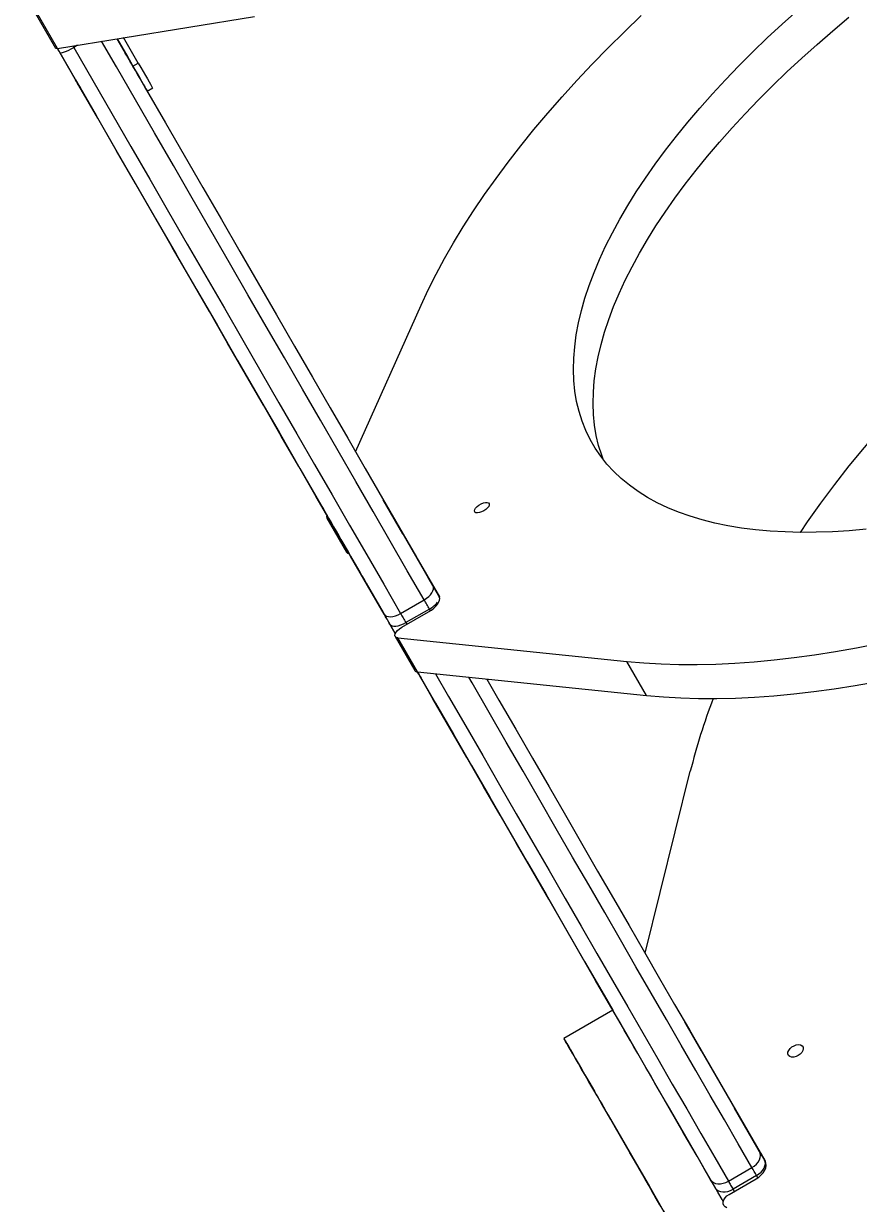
# Model space of a CAD drawing. Header units: millimetres. Extents: x -12977 to 11786, y -11805 to 10558.
# Drawn here: x -7610 to -7210, y -753 to -188 of the extents above; entities that cross this region are included whole.
import ezdxf

# ---------------------------------------------------------------- set-up
doc = ezdxf.new("R2010")
doc.units = ezdxf.units.MM
for name, color, linetype in [('DIKOM_ОБЪЕКТ', 7, 'Continuous'), ('DIKOM_РАЗМЕР_ЗОНА', 7, 'Continuous'), ('DIKOM_РАЗМЕР_ОБЪЕКТА', 7, 'Continuous')]:
    doc.layers.add(name, color=color, linetype=linetype)
doc.styles.add('style1', font='arial.ttf', dxfattribs={"width": 0.8})
doc.dimstyles.new('1-50', dxfattribs={"dimtxt": 300, "dimasz": 200, "dimexe": 100, "dimexo": 0, "dimgap": 100, "dimtad": 1, "dimtxsty": 'style1', "dimcen": 200, "dimclrd": 7, "dimclre": 7, "dimclrt": 7, "dimadec": 1, "dimazin": 2, "dimtfac": 1, "dimtmove": 0, "dimatfit": 2, "dimfxl": 0, "dimlwd": 25, "dimlwe": 18, "dimarcsym": 0})

# ---------------------------------------------------------------- blocks, each defined once
blk = doc.blocks.new('*D9')
at = {"layer": 'Defpoints', "color": 0, "transparency": 16777216}
for p in [(-11007.42, 666.08), (8787.99, 666.08), (8787.99, -10518.66)]:
    blk.add_point(p, dxfattribs=at)
at = {"layer": 'DIKOM_РАЗМЕР_ОБЪЕКТА', "color": 7, "lineweight": 18, "transparency": 16777216}
for p, q in [((-11007.42, 666.08), (-11007.42, -10618.66)), ((8787.99, 666.08), (8787.99, -10618.66))]:
    blk.add_line(p, q, dxfattribs=at)
at = {"layer": 'DIKOM_РАЗМЕР_ОБЪЕКТА', "color": 7, "lineweight": 25, "transparency": 16777216}
blk.add_line((-10807.42, -10518.66), (8587.99, -10518.66), dxfattribs=at)
at = {"layer": 'DIKOM_РАЗМЕР_ОБЪЕКТА', "color": 7, "transparency": 16777216}
for points in [[(-10807.42, -10485.32), (-10807.42, -10551.99), (-11007.42, -10518.66)], [(8587.99, -10485.32), (8587.99, -10551.99), (8787.99, -10518.66)]]:
    blk.add_solid(points, dxfattribs=at)
at = {"layer": 'DIKOM_РАЗМЕР_ОБЪЕКТА', "color": 7, "transparency": 16777216, "insert": (-1823.63, -10265.49), "char_height": 300, "attachment_point": 5, "style": 'style1'}
blk.add_mtext('19750', dxfattribs=at)
blk = doc.blocks.new('*D12')
at = {"layer": 'Defpoints', "color": 0, "transparency": 16777216}
for p in [(10764.9, 125.67), (-12976.69, 124.08), (10764.9, -11704.66)]:
    blk.add_point(p, dxfattribs=at)
at = {"layer": 'DIKOM_РАЗМЕР_ЗОНА', "color": 7, "lineweight": 18, "transparency": 16777216}
for p, q in [((10764.9, 125.67), (10764.9, -11804.66)), ((-12976.69, 124.08), (-12976.69, -11804.66))]:
    blk.add_line(p, q, dxfattribs=at)
at = {"layer": 'DIKOM_РАЗМЕР_ЗОНА', "color": 7, "lineweight": 25, "transparency": 16777216}
blk.add_line((-12776.69, -11704.66), (10564.9, -11704.66), dxfattribs=at)
at = {"layer": 'DIKOM_РАЗМЕР_ЗОНА', "color": 7, "transparency": 16777216}
for points in [[(-12776.69, -11671.32), (-12776.69, -11737.99), (-12976.69, -11704.66)], [(10564.9, -11671.32), (10564.9, -11737.99), (10764.9, -11704.66)]]:
    blk.add_solid(points, dxfattribs=at)
at = {"layer": 'DIKOM_РАЗМЕР_ЗОНА', "color": 7, "transparency": 16777216, "insert": (-1904.63, -11451.38), "char_height": 300, "attachment_point": 5, "style": 'style1'}
blk.add_mtext('23750', dxfattribs=at)

msp = doc.modelspace()

# ---------------------------------------------------------------- linework, layer by layer
at = {"layer": 'DIKOM_ОБЪЕКТ', "color": 7, "linetype": 'Continuous', "lineweight": 15}
for p, q in [((-7604.677, -182.365), (-7594.469, -200.046)), ((-7593.45, -200.195), (-7603.658, -182.514)), ((-7593.45, -200.195), (-7499.264, -184.851)), ((-7561.613, -201.375), (-7564.973, -195.556)), ((-7557.399, -208.675), (-7564.973, -195.556)), ((-7554.8, -207.175), (-7561.807, -195.04)), ((-7583.874, -198.635), (-7585.686, -199.681)), ((-7557.399, -208.675), (-7554.8, -207.175)), ((-7550.506, -220.614), (-7547.908, -219.113)), ((-7450.903, -393.131), (-7419.51, -322.991)), ((-7437.625, -416.129), (-7410.787, -462.614)), ((-7428.234, -432.395), (-7437.625, -416.129)), ((-7464.598, -424.989), (-7455.207, -441.255)), ((-7428.234, -432.395), (-7410.777, -462.631)), ((-7457.835, -435.125), (-7454.43, -441.024)), ((-7410.773, -462.638), (-7416.158, -453.312)), ((-7410.776, -462.633), (-7416.158, -453.312)), ((-7411.032, -462.191), (-7410.767, -462.649)), ((-7429.323, -470.508), (-7418.066, -464.008)), ((-7415.529, -468.403), (-7426.786, -474.903)), ((-7415.075, -469.188), (-7415.529, -468.403)), ((-7428.734, -477.107), (-7415.926, -469.713)), ((-7431.866, -480.105), (-7434.415, -475.691)), ((-7426.786, -474.903), (-7426.319, -475.713)), ((-7431.946, -481.544), (-7422.555, -497.809)), ((-7430.638, -482.195), (-7321.069, -493.494)), ((-7421.247, -498.461), (-7430.638, -482.195)), ((-7311.678, -509.761), (-7321.069, -493.494)), ((-7421.247, -498.461), (-7311.678, -509.761)), ((-7387.927, -502.209), (-7387.471, -501.944)), ((-7312.386, -633.052), (-7290.736, -546.035)), ((-7327.798, -660.357), (-7351.181, -673.857)), ((-7293.363, -665.999), (-7254.914, -732.595)), ((-7285.303, -679.961), (-7293.363, -665.999)), ((-7285.303, -679.961), (-7254.903, -732.615)), ((-7339.328, -694.388), (-7336.597, -699.118)), ((-7258.007, -727.237), (-7269.542, -707.259)), ((-7256.491, -729.864), (-7269.542, -707.259)), ((-7320.724, -726.611), (-7320.725, -726.611)), ((-7254.899, -732.621), (-7258.007, -727.237)), ((-7319.535, -728.673), (-7252.022, -845.614)), ((-7255.225, -732.057), (-7254.887, -732.643)), ((-7272.505, -742.128), (-7261.247, -735.627)), ((-7272.087, -748.427), (-7259.279, -741.033)), ((-7259.044, -739.442), (-7270.303, -745.941)), ((-7258.434, -740.499), (-7259.044, -739.442)), ((-7270.303, -745.941), (-7269.672, -747.033))]:
    msp.add_line(p, q, dxfattribs=at)
at = {"layer": 'DIKOM_ОБЪЕКТ', "color": 7, "linetype": 'Continuous', "lineweight": 15, "flags": 128}
for points in [[(-7419.51, -322.991), (-7416.075, -315.629), (-7412.335, -308.191), (-7408.291, -300.687), (-7403.948, -293.122), (-7399.309, -285.502), (-7394.378, -277.834), (-7389.159, -270.125), (-7383.657, -262.381), (-7377.876, -254.608), (-7371.822, -246.815), (-7365.5, -239.006), (-7358.914, -231.189), (-7352.071, -223.371), (-7344.978, -215.557), (-7337.638, -207.756), (-7330.06, -199.974), (-7322.249, -192.217), (-7314.212, -184.492)], [(-7206.658, -430.205), (-7214.759, -430.916), (-7222.69, -431.405), (-7230.441, -431.67), (-7238.003, -431.711), (-7245.369, -431.529), (-7252.531, -431.122), (-7259.48, -430.492), (-7266.209, -429.64), (-7272.71, -428.566), (-7278.975, -427.272), (-7285, -425.759), (-7290.776, -424.028), (-7296.296, -422.082), (-7301.557, -419.923), (-7306.55, -417.552), (-7311.27, -414.974), (-7315.714, -412.191), (-7319.874, -409.204), (-7323.748, -406.019), (-7327.331, -402.639), (-7330.617, -399.066), (-7333.605, -395.306), (-7336.291, -391.362), (-7338.671, -387.24), (-7340.743, -382.942), (-7342.506, -378.474), (-7343.956, -373.841), (-7345.093, -369.049), (-7345.915, -364.101), (-7346.421, -359.005), (-7346.61, -353.766), (-7346.483, -348.388), (-7346.039, -342.879), (-7345.278, -337.244), (-7344.204, -331.49), (-7342.814, -325.623), (-7341.113, -319.649), (-7339.1, -313.575), (-7336.78, -307.408), (-7334.154, -301.155), (-7331.224, -294.822), (-7327.997, -288.417), (-7324.471, -281.946), (-7320.654, -275.417), (-7316.549, -268.837), (-7312.161, -262.214), (-7307.494, -255.554), (-7302.554, -248.865), (-7297.346, -242.154), (-7291.875, -235.43), (-7286.149, -228.698), (-7280.172, -221.967), (-7273.953, -215.244), (-7267.498, -208.538), (-7260.813, -201.854), (-7253.906, -195.199), (-7246.786, -188.584), (-7239.459, -182.013)], [(-7332.227, -397.111), (-7333.115, -394.74), (-7334.565, -390.107), (-7335.702, -385.314), (-7336.524, -380.367), (-7337.029, -375.271), (-7337.219, -370.031), (-7337.091, -364.654), (-7336.647, -359.145), (-7335.887, -353.51), (-7334.812, -347.755), (-7333.424, -341.888), (-7331.721, -335.915), (-7329.71, -329.841), (-7327.39, -323.674), (-7324.763, -317.421), (-7321.833, -311.088), (-7318.605, -304.682), (-7315.08, -298.212), (-7311.263, -291.683), (-7307.158, -285.103), (-7302.77, -278.479), (-7298.103, -271.82), (-7293.163, -265.131), (-7287.955, -258.42), (-7282.484, -251.695), (-7276.758, -244.964), (-7270.781, -238.233), (-7264.562, -231.511), (-7258.106, -224.803), (-7251.422, -218.119), (-7244.515, -211.466), (-7237.395, -204.849), (-7230.068, -198.279), (-7222.543, -191.76), (-7214.828, -185.301)], [(-7418.066, -464.008), (-7426.111, -450.074), (-7434.25, -435.975), (-7442.481, -421.719), (-7450.8, -407.311), (-7459.203, -392.756), (-7467.687, -378.062), (-7476.247, -363.235), (-7484.881, -348.28), (-7493.584, -333.205), (-7502.354, -318.016), (-7511.186, -302.719), (-7520.075, -287.322), (-7529.02, -271.829), (-7538.015, -256.249), (-7547.057, -240.587), (-7556.143, -224.851), (-7565.267, -209.046), (-7572.361, -196.759)], [(-7564.973, -195.556), (-7559.848, -204.433), (-7550.794, -220.115), (-7541.78, -235.728), (-7532.808, -251.269), (-7523.882, -266.728), (-7515.007, -282.1), (-7506.187, -297.378), (-7497.424, -312.556), (-7488.723, -327.627), (-7480.086, -342.584), (-7471.52, -357.422), (-7463.026, -372.134), (-7454.608, -386.714), (-7446.271, -401.155), (-7438.017, -415.452), (-7429.85, -429.597), (-7421.774, -443.586), (-7413.791, -457.412)], [(-7593.45, -200.195), (-7594.087, -200.236), (-7594.442, -200.084), (-7594.469, -200.046)], [(-7592.319, -202.192), (-7592.707, -201.519), (-7593.095, -200.848), (-7593.478, -200.186)], [(-7593.47, -200.199), (-7584.326, -216.037), (-7574.932, -232.308), (-7565.464, -248.706), (-7555.928, -265.225), (-7546.323, -281.859), (-7536.655, -298.605), (-7526.925, -315.457), (-7517.137, -332.411), (-7507.294, -349.46), (-7497.398, -366.6), (-7487.453, -383.827), (-7477.461, -401.133), (-7467.425, -418.515)], [(-7592.319, -202.192), (-7592.091, -202.318), (-7591.639, -202.304), (-7590.98, -202.152), (-7590.14, -201.866), (-7589.15, -201.459), (-7588.049, -200.945), (-7586.879, -200.345), (-7585.686, -199.681)], [(-7437.174, -470.912), (-7445.156, -457.086), (-7453.233, -443.097), (-7461.399, -428.952), (-7469.653, -414.656), (-7477.991, -400.214), (-7486.409, -385.634), (-7494.902, -370.923), (-7503.469, -356.084), (-7512.105, -341.127), (-7520.806, -326.056), (-7529.569, -310.878), (-7538.39, -295.6), (-7547.264, -280.228), (-7556.191, -264.768), (-7565.162, -249.229), (-7574.177, -233.615), (-7583.231, -217.933), (-7592.319, -202.192)], [(-7586.081, -198.995), (-7586.043, -199.063), (-7585.686, -199.681)], [(-7585.686, -199.681), (-7576.526, -215.546), (-7567.401, -231.35), (-7558.316, -247.087), (-7549.274, -262.749), (-7540.278, -278.33), (-7531.333, -293.822), (-7522.443, -309.22), (-7513.612, -324.516), (-7504.843, -339.705), (-7496.139, -354.78), (-7487.506, -369.735), (-7478.944, -384.562), (-7470.462, -399.256), (-7462.058, -413.81), (-7453.74, -428.219), (-7445.509, -442.475), (-7437.368, -456.574), (-7429.323, -470.508)], [(-7557.853, -207.887), (-7557.795, -207.989), (-7557.914, -207.782), (-7558.202, -207.284), (-7558.635, -206.534), (-7559.178, -205.594), (-7559.787, -204.539), (-7560.412, -203.456), (-7561.003, -202.431), (-7561.512, -201.549), (-7561.899, -200.88), (-7562.131, -200.478), (-7562.189, -200.377), (-7562.07, -200.584), (-7561.782, -201.083), (-7561.349, -201.833), (-7560.806, -202.773), (-7560.198, -203.827), (-7559.572, -204.91), (-7558.981, -205.935), (-7558.471, -206.817), (-7558.085, -207.486), (-7557.853, -207.887)], [(-7561.992, -200.719), (-7561.97, -200.758), (-7561.794, -201.062), (-7561.459, -201.644), (-7560.993, -202.451), (-7560.438, -203.412), (-7559.844, -204.442), (-7559.262, -205.448), (-7558.745, -206.343), (-7558.34, -207.045), (-7558.082, -207.493), (-7557.992, -207.647)], [(-7561.613, -201.375), (-7560.347, -203.568), (-7559.063, -205.792), (-7557.788, -208), (-7556.548, -210.147), (-7555.369, -212.19), (-7554.273, -214.088), (-7553.284, -215.801), (-7552.422, -217.294), (-7551.704, -218.538), (-7551.145, -219.506), (-7550.756, -220.18)], [(-7550.756, -220.18), (-7550.545, -220.545), (-7550.517, -220.594), (-7550.671, -220.327), (-7551.005, -219.748), (-7551.513, -218.869), (-7552.183, -217.708), (-7553.003, -216.289), (-7553.954, -214.641), (-7555.019, -212.797), (-7556.174, -210.795), (-7557.399, -208.675)], [(-7554.8, -207.175), (-7553.576, -209.295), (-7552.421, -211.297), (-7551.356, -213.141), (-7550.404, -214.789), (-7549.585, -216.208), (-7548.915, -217.369), (-7548.408, -218.248), (-7548.073, -218.827), (-7547.919, -219.094), (-7547.908, -219.113)], [(-7581.375, -221.147), (-7581.464, -220.994), (-7581.722, -220.545), (-7582.128, -219.843), (-7582.644, -218.949), (-7583.225, -217.943), (-7583.82, -216.913), (-7584.375, -215.952), (-7584.841, -215.144), (-7585.177, -214.562), (-7585.353, -214.258), (-7585.353, -214.258), (-7585.177, -214.562), (-7584.841, -215.144), (-7584.375, -215.951), (-7583.82, -216.912), (-7583.226, -217.942), (-7582.645, -218.949), (-7582.128, -219.843), (-7581.722, -220.545), (-7581.464, -220.993), (-7581.375, -221.147)], [(-7238.068, -431.71), (-7234.666, -426.723), (-7228.269, -417.704), (-7221.596, -408.747), (-7214.656, -399.86), (-7207.453, -391.049), (-7199.995, -382.322), (-7192.286, -373.689), (-7184.334, -365.155), (-7176.146, -356.727), (-7167.728, -348.414), (-7159.088, -340.222), (-7150.233, -332.159), (-7141.171, -324.23), (-7131.91, -316.444), (-7122.458, -308.806), (-7112.822, -301.323), (-7103.011, -294.002), (-7093.033, -286.849), (-7082.898, -279.871)], [(-7389.536, -421.421), (-7390.597, -421.942), (-7391.643, -422.279), (-7392.582, -422.401), (-7393.329, -422.299), (-7393.819, -421.982), (-7394.007, -421.477), (-7393.879, -420.829), (-7393.443, -420.096), (-7392.74, -419.343), (-7391.832, -418.638), (-7390.799, -418.041), (-7389.734, -417.608), (-7388.731, -417.376), (-7387.878, -417.365), (-7387.253, -417.577), (-7386.909, -417.993), (-7386.879, -418.576), (-7387.165, -419.274), (-7387.74, -420.026), (-7388.555, -420.763), (-7389.536, -421.421)], [(-7467.425, -418.515), (-7466.186, -420.662), (-7464.956, -422.793), (-7463.737, -424.904), (-7462.529, -426.997), (-7461.334, -429.066), (-7460.153, -431.112), (-7458.986, -433.132), (-7457.835, -435.125)], [(-7464.509, -423.53), (-7464.734, -424.284), (-7464.639, -424.91), (-7464.232, -425.363), (-7463.54, -425.61), (-7463.313, -425.638)], [(-7454.43, -441.024), (-7453.274, -443.027), (-7452.135, -444.998), (-7451.016, -446.936), (-7449.919, -448.838), (-7448.842, -450.703), (-7447.788, -452.528), (-7446.757, -454.314), (-7445.751, -456.056)], [(-7445.751, -456.056), (-7437.649, -470.09), (-7431.866, -480.106)], [(-7418.066, -464.008), (-7416.917, -463.266), (-7415.882, -462.433), (-7414.999, -461.542), (-7414.302, -460.626), (-7413.819, -459.722), (-7413.568, -458.863), (-7413.559, -458.084), (-7413.791, -457.412)], [(-7415.926, -469.713), (-7414.609, -468.873), (-7413.411, -467.946), (-7412.378, -466.968), (-7411.551, -465.977), (-7410.96, -465.01), (-7410.63, -464.104), (-7410.571, -463.296), (-7410.787, -462.614)], [(-7413.791, -457.412), (-7413.452, -457.999), (-7413.111, -458.589), (-7412.769, -459.182), (-7412.425, -459.778), (-7412.079, -460.377), (-7411.731, -460.979), (-7411.383, -461.584), (-7411.032, -462.191)], [(-7415.529, -468.403), (-7415.851, -467.844), (-7416.172, -467.288), (-7416.492, -466.734), (-7416.809, -466.184), (-7417.126, -465.636), (-7417.441, -465.09), (-7417.754, -464.548), (-7418.066, -464.008)], [(-7437.174, -470.912), (-7436.708, -471.449), (-7436.028, -471.831), (-7435.159, -472.042), (-7434.134, -472.076), (-7432.993, -471.931), (-7431.78, -471.612), (-7430.541, -471.131), (-7429.323, -470.508)], [(-7434.415, -475.691), (-7434.765, -475.083), (-7435.115, -474.479), (-7435.462, -473.877), (-7435.808, -473.278), (-7436.152, -472.682), (-7436.494, -472.089), (-7436.834, -471.499), (-7437.174, -470.912)], [(-7429.323, -470.508), (-7429.012, -471.048), (-7428.699, -471.59), (-7428.384, -472.136), (-7428.068, -472.684), (-7427.75, -473.234), (-7427.43, -473.788), (-7427.109, -474.344), (-7426.786, -474.903)], [(-7434.415, -475.691), (-7433.993, -476.152), (-7433.354, -476.462), (-7432.523, -476.608), (-7431.532, -476.583), (-7430.419, -476.39), (-7429.225, -476.036), (-7427.999, -475.533), (-7426.786, -474.903)], [(-7430.638, -482.195), (-7431.404, -482.013), (-7431.898, -481.618), (-7432.087, -481.039), (-7431.955, -480.317), (-7431.512, -479.504), (-7430.791, -478.657), (-7429.842, -477.839), (-7428.734, -477.107)], [(-7321.069, -493.494), (-7312.975, -494.202), (-7304.664, -494.681), (-7296.144, -494.931), (-7287.42, -494.952), (-7278.502, -494.744), (-7269.395, -494.308), (-7260.11, -493.643), (-7250.651, -492.75), (-7241.03, -491.63), (-7231.254, -490.284), (-7221.33, -488.712), (-7211.267, -486.918), (-7201.075, -484.901)], [(-7418.758, -502.81), (-7418.846, -502.656), (-7419.105, -502.208), (-7419.51, -501.506), (-7420.027, -500.611), (-7420.608, -499.605), (-7421.202, -498.575), (-7421.283, -498.436)], [(-7421.276, -498.448), (-7421.203, -498.575), (-7420.608, -499.604), (-7420.027, -500.611), (-7419.511, -501.505), (-7419.105, -502.208), (-7418.846, -502.656), (-7418.758, -502.81)], [(-7421.27, -498.459), (-7421.092, -498.767), (-7412.643, -513.401), (-7404.084, -528.226), (-7395.417, -543.237), (-7386.646, -558.43), (-7377.772, -573.8), (-7368.799, -589.342), (-7359.729, -605.051), (-7350.566, -620.922), (-7341.312, -636.951), (-7331.969, -653.132), (-7327.798, -660.357)], [(-7281.003, -741.409), (-7287.477, -730.196), (-7294.073, -718.772), (-7300.787, -707.141), (-7307.618, -695.31), (-7314.563, -683.282), (-7321.618, -671.061), (-7328.781, -658.653), (-7336.05, -646.064), (-7343.42, -633.298), (-7350.89, -620.36), (-7358.457, -607.254), (-7366.116, -593.988), (-7373.866, -580.564), (-7381.702, -566.991), (-7389.624, -553.271), (-7397.626, -539.412), (-7405.705, -525.418), (-7413.858, -511.295), (-7421.269, -498.46)], [(-7412.674, -499.345), (-7406.402, -510.21), (-7398.184, -524.444), (-7390.042, -538.547), (-7381.977, -552.515), (-7373.995, -566.342), (-7366.096, -580.022), (-7358.286, -593.55), (-7350.566, -606.921), (-7342.941, -620.129), (-7335.412, -633.169), (-7327.984, -646.036), (-7320.657, -658.724), (-7313.438, -671.228), (-7306.328, -683.544), (-7299.329, -695.667), (-7292.444, -707.591), (-7285.677, -719.313), (-7279.03, -730.826), (-7272.505, -742.128)], [(-7261.247, -735.627), (-7267.771, -724.326), (-7274.419, -712.813), (-7281.186, -701.092), (-7288.071, -689.167), (-7295.069, -677.045), (-7302.18, -664.728), (-7309.4, -652.223), (-7316.725, -639.535), (-7324.154, -626.669), (-7331.682, -613.629), (-7339.308, -600.421), (-7347.027, -587.05), (-7354.838, -573.522), (-7362.736, -559.841), (-7370.719, -546.015), (-7378.784, -532.047), (-7386.926, -517.943), (-7395.144, -503.71), (-7396.713, -500.991)], [(-7388.119, -501.877), (-7382.322, -511.919), (-7374.243, -525.912), (-7366.241, -539.771), (-7358.32, -553.49), (-7350.483, -567.064), (-7342.733, -580.488), (-7335.074, -593.754), (-7327.507, -606.86), (-7320.037, -619.798), (-7312.667, -632.564), (-7305.398, -645.154), (-7298.235, -657.561), (-7291.18, -669.782), (-7284.235, -681.81), (-7277.404, -693.641), (-7270.69, -705.272), (-7264.094, -716.696), (-7257.62, -727.909)], [(-7388.118, -501.878), (-7388.07, -501.962), (-7387.933, -502.199), (-7387.98, -502.118), (-7388.118, -501.878)], [(-7311.678, -509.761), (-7303.584, -510.467), (-7295.274, -510.946), (-7286.753, -511.197), (-7278.029, -511.218), (-7269.111, -511.01), (-7260.004, -510.574), (-7250.718, -509.908), (-7241.26, -509.016), (-7231.639, -507.896), (-7221.862, -506.549), (-7211.939, -504.978), (-7201.876, -503.184)], [(-7274.996, -751.812), (-7275.558, -750.84), (-7277.566, -747.361), (-7279.667, -743.724), (-7281.848, -739.946), (-7284.097, -736.049), (-7286.405, -732.052), (-7288.756, -727.979), (-7291.141, -723.849), (-7293.544, -719.686), (-7295.955, -715.511), (-7298.359, -711.346), (-7300.745, -707.215), (-7303.098, -703.139), (-7305.407, -699.139), (-7307.66, -695.238), (-7309.844, -691.454), (-7311.948, -687.81), (-7313.96, -684.325), (-7315.87, -681.017), (-7317.667, -677.904), (-7319.343, -675.001), (-7320.888, -672.326), (-7322.293, -669.892), (-7323.552, -667.712), (-7324.658, -665.797), (-7325.603, -664.159), (-7326.385, -662.805), (-7326.998, -661.743), (-7327.439, -660.979), (-7327.707, -660.515), (-7327.798, -660.357), (-7327.798, -660.357)], [(-7305.23, -753.446), (-7307.48, -749.549), (-7309.787, -745.553), (-7312.139, -741.479), (-7314.523, -737.349), (-7316.927, -733.186), (-7319.338, -729.011), (-7321.742, -724.847), (-7324.127, -720.715), (-7326.481, -716.639), (-7328.79, -712.639), (-7331.043, -708.737), (-7333.227, -704.954), (-7335.331, -701.311), (-7337.343, -697.826), (-7339.253, -694.517), (-7341.05, -691.403), (-7342.726, -688.501), (-7344.27, -685.826), (-7345.676, -683.392), (-7346.935, -681.212), (-7348.04, -679.297), (-7348.986, -677.659), (-7349.768, -676.305), (-7350.381, -675.243), (-7350.822, -674.479), (-7351.089, -674.016), (-7351.181, -673.857), (-7351.096, -674.004), (-7350.836, -674.454), (-7350.402, -675.206), (-7349.796, -676.256), (-7349.02, -677.599), (-7348.081, -679.226), (-7346.982, -681.13), (-7345.73, -683.299), (-7344.33, -685.723), (-7342.791, -688.389), (-7341.12, -691.283), (-7339.328, -694.388)], [(-7239.082, -682.017), (-7240.16, -682.507), (-7241.257, -682.757), (-7242.273, -682.744), (-7243.12, -682.47), (-7243.723, -681.957), (-7244.026, -681.253), (-7244.004, -680.419), (-7243.659, -679.53), (-7243.021, -678.665), (-7242.148, -677.9), (-7241.114, -677.304), (-7240.016, -676.929), (-7238.947, -676.809), (-7238.005, -676.955), (-7237.272, -677.353), (-7236.813, -677.968), (-7236.671, -678.746), (-7236.857, -679.617), (-7237.354, -680.504), (-7238.118, -681.329), (-7239.082, -682.017)], [(-7336.597, -699.118), (-7335.688, -700.691), (-7334.804, -702.223), (-7333.944, -703.713), (-7333.11, -705.158), (-7332.301, -706.559), (-7331.519, -707.912), (-7330.766, -709.218), (-7330.04, -710.475)], [(-7330.04, -710.475), (-7323.667, -721.512), (-7317.147, -732.807), (-7310.478, -744.357), (-7303.666, -756.157), (-7296.71, -768.204), (-7289.614, -780.495), (-7282.379, -793.026), (-7275.009, -805.792), (-7267.505, -818.789), (-7259.87, -832.014), (-7252.106, -845.462), (-7244.214, -859.13), (-7236.199, -873.012), (-7228.063, -887.105)], [(-7304.724, -754.327), (-7306.871, -750.608), (-7308.894, -747.104), (-7310.783, -743.832), (-7312.53, -740.806), (-7314.125, -738.043), (-7315.563, -735.554), (-7316.834, -733.352), (-7317.933, -731.447), (-7318.856, -729.849), (-7319.598, -728.564), (-7320.156, -727.599), (-7320.525, -726.958), (-7320.706, -726.645), (-7320.697, -726.661), (-7320.498, -727.005), (-7320.11, -727.678), (-7319.535, -728.673)], [(-7261.247, -735.627), (-7260.111, -734.863), (-7259.112, -733.967), (-7258.289, -732.972), (-7257.673, -731.917), (-7257.288, -730.842), (-7257.15, -729.789), (-7257.261, -728.8), (-7257.62, -727.909)], [(-7257.62, -727.909), (-7257.329, -728.412), (-7257.036, -728.92), (-7256.741, -729.432), (-7256.442, -729.949), (-7256.142, -730.469), (-7255.839, -730.994), (-7255.533, -731.523), (-7255.225, -732.057)], [(-7259.279, -741.033), (-7257.977, -740.168), (-7256.823, -739.165), (-7255.862, -738.063), (-7255.131, -736.905), (-7254.658, -735.735), (-7254.461, -734.598), (-7254.547, -733.537), (-7254.914, -732.595)], [(-7259.044, -739.442), (-7257.905, -738.684), (-7256.896, -737.806), (-7256.055, -736.842), (-7255.415, -735.829), (-7255.001, -734.805), (-7254.828, -733.81), (-7254.904, -732.882), (-7255.225, -732.057)], [(-7256.491, -729.864), (-7255.45, -731.668), (-7254.948, -732.537)], [(-7278.607, -745.557), (-7278.916, -745.023), (-7279.222, -744.494), (-7279.524, -743.969), (-7279.825, -743.448), (-7280.124, -742.932), (-7280.419, -742.42), (-7280.712, -741.912), (-7281.003, -741.409)], [(-7281.003, -741.409), (-7280.411, -742.165), (-7279.609, -742.757), (-7278.628, -743.163), (-7277.505, -743.367), (-7276.284, -743.361), (-7275.011, -743.146), (-7273.734, -742.729), (-7272.505, -742.128)], [(-7272.505, -742.128), (-7272.238, -742.59), (-7271.969, -743.057), (-7271.696, -743.528), (-7271.422, -744.003), (-7271.146, -744.482), (-7270.867, -744.964), (-7270.586, -745.451), (-7270.303, -745.941)], [(-7278.607, -745.557), (-7278.054, -746.248), (-7277.288, -746.777), (-7276.34, -747.125), (-7275.246, -747.279), (-7274.048, -747.232), (-7272.794, -746.985), (-7271.528, -746.55), (-7270.303, -745.941)], [(-7273.243, -754.811), (-7274.127, -754.426), (-7274.749, -753.81), (-7275.066, -753.007), (-7275.055, -752.076), (-7274.718, -751.082), (-7274.076, -750.096), (-7273.178, -749.19), (-7272.087, -748.427)]]:
    msp.add_lwpolyline(points, dxfattribs=at)
at = {"layer": 'DIKOM_ОБЪЕКТ', "color": 7, "linetype": 'Continuous', "lineweight": 15}
for centre, radius, start, end in [((-7453.892, -440.249), 1.655, 217.39711, 268.97939), ((-7421.026, -458.097), 11.68, 298.0783, 323.44117), ((-7421.335, -496.999), 1.465, 213.58474, 273.44669), ((-6990.739, -621.253), 309.284, 159.16186, 165.92435), ((-7535.691, -896.649), 318.194, 29.60774, 30.40087)]:
    msp.add_arc(centre, radius, start, end, dxfattribs=at)

# ---------------------------------------------------------------- dimensions: what is measured, and where the dimension line sits
at = {"layer": 'DIKOM_РАЗМЕР_ЗОНА'}
dim = msp.add_linear_dim(base=(10764.904, -11704.658), p1=(-12976.695, 124.079), p2=(10764.904, 125.672), text='23750', dimstyle='1-50', dxfattribs=at)
dim.commit()
dim.dimension.update_dxf_attribs({"geometry": '*D12', "text_midpoint": (-1904.628, -11704.658), "dimtype": 160})
at = {"layer": 'DIKOM_РАЗМЕР_ОБЪЕКТА'}
dim = msp.add_linear_dim(base=(8787.993, -10518.658), p1=(-11007.417, 666.079), p2=(8787.993, 666.082), text='19750', dimstyle='1-50', dxfattribs=at)
dim.commit()
dim.dimension.update_dxf_attribs({"geometry": '*D9', "text_midpoint": (-1823.628, -10518.658), "dimtype": 160})

doc.saveas('drawing.dxf')
